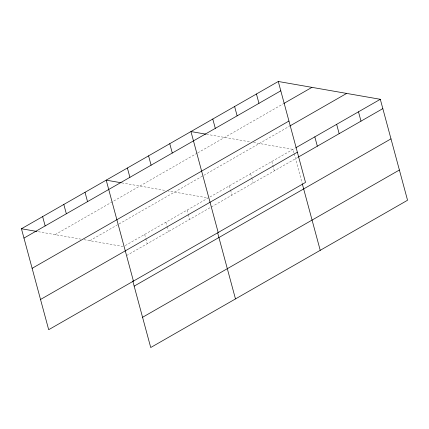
<?xml version="1.0" encoding="UTF-8"?>
<svg xmlns="http://www.w3.org/2000/svg" width="429" height="429" viewBox="0 0 429 429"><rect width="100%" height="100%" fill="white"/><g stroke="black" fill="none" stroke-linecap="round" stroke-linejoin="round"><path stroke-width="0.32" stroke-dasharray="2.15 1.61" d="M55.121 234.636L197.142 153.196M197.71 152.869L283.226 103.834M89.817 240.696L118.447 224.276M119.021 223.949L203.201 175.675M203.775 175.348L289.194 126.362M125.204 245.592L208.242 197.973L168.141 190.969M209.958 196.986L295.291 148.053M126.576 255.571L210.757 207.298M211.331 206.971L297.806 157.384M206.494 134.266L250.327 141.924M253.539 142.482L292.991 149.372L293.999 153.105M121.745 182.867L165.573 190.524M38.288 231.698L80.818 239.125M84.03 239.688L123.488 246.573M294.165 153.727L302.102 183.145M271.804 161.524L274.319 170.849M250.616 173.675L251.625 177.402M251.791 178.024L253.131 183.001M229.429 185.821L230.432 189.554M230.604 190.176L231.944 195.152M187.049 210.124L188.058 213.857M188.224 214.479L189.57 219.45M165.862 222.276L166.87 226.008M167.037 226.625L168.377 231.601M144.675 234.427L145.683 238.154M145.849 238.776L147.19 243.752"/><path stroke-width="0.64" d="M278.276 81.478L305.512 182.427L48.686 329.703L21.45 228.754L278.276 81.478L380.314 99.297L407.55 200.246L150.724 347.522L132.77 280.99M23.965 238.084L280.791 90.809M283.8 103.502L311.947 87.36M32.127 268.318L288.953 121.042M289.768 126.035L346.643 93.42M295.865 147.726L380.314 99.297M40.53 299.469L297.356 152.193M298.38 157.052L382.829 108.628M134.159 286.138L390.985 138.862M142.567 317.288L399.394 170.007M205.85 134.154L190.953 131.553L218.195 232.497M121.096 182.754L106.204 180.153L133.44 281.102M21.45 228.754L36.991 231.472M358.483 111.819L360.998 121.144M336.652 124.335L339.167 133.66M314.822 136.856L317.337 146.182M302.279 183.789L320.227 250.316M256.445 93.999L258.96 103.325M234.615 106.515L237.13 115.846M212.784 119.037L215.304 128.362M217.701 233.033L235.478 298.922M169.766 143.704L172.281 153.03M148.579 155.856L151.094 165.181M127.392 168.007L129.907 177.333M85.017 192.305L87.532 201.63M63.824 204.456L66.345 213.781M42.637 216.607L45.152 225.933"/></g></svg>
